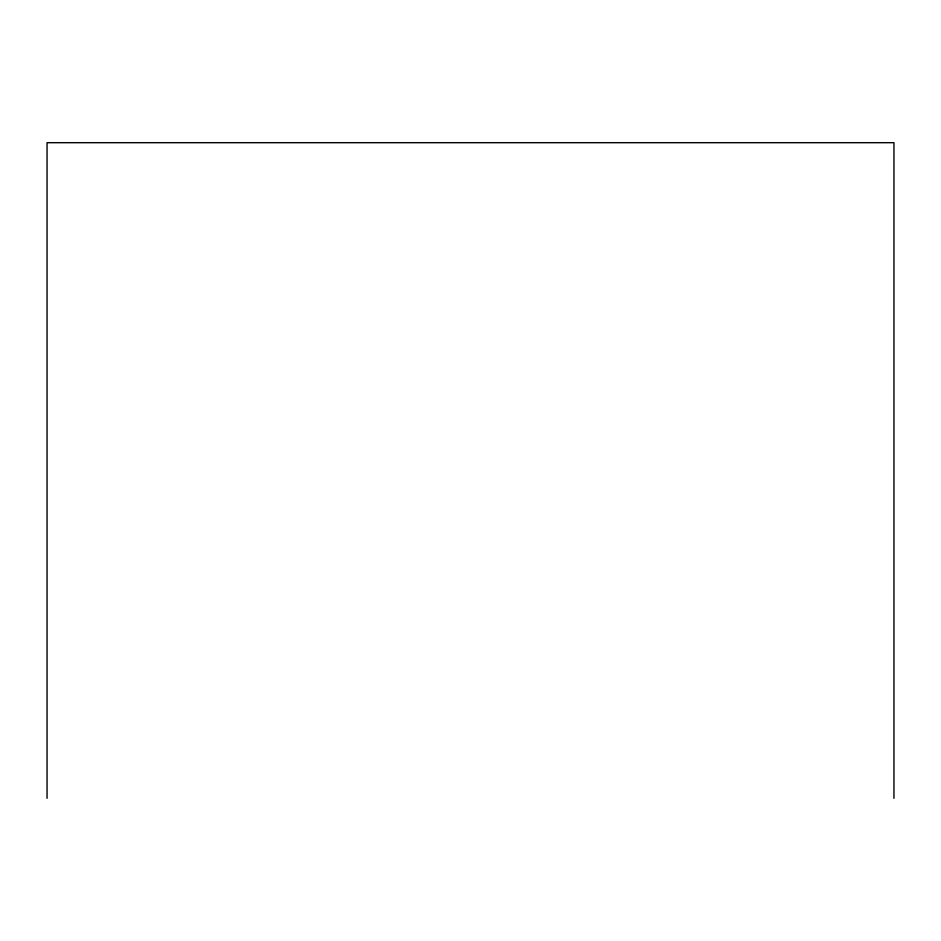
<?xml version="1.0" encoding="UTF-8"?>
<svg xmlns="http://www.w3.org/2000/svg" width="941" height="941" viewBox="0 0 941 941"><rect width="100%" height="100%" fill="white"/><g stroke="black" fill="none" stroke-linecap="round" stroke-linejoin="round"><path stroke-width="1.41" d="M893.95 798.309L893.95 142.691L47.05 142.691L47.05 798.309"/></g></svg>
